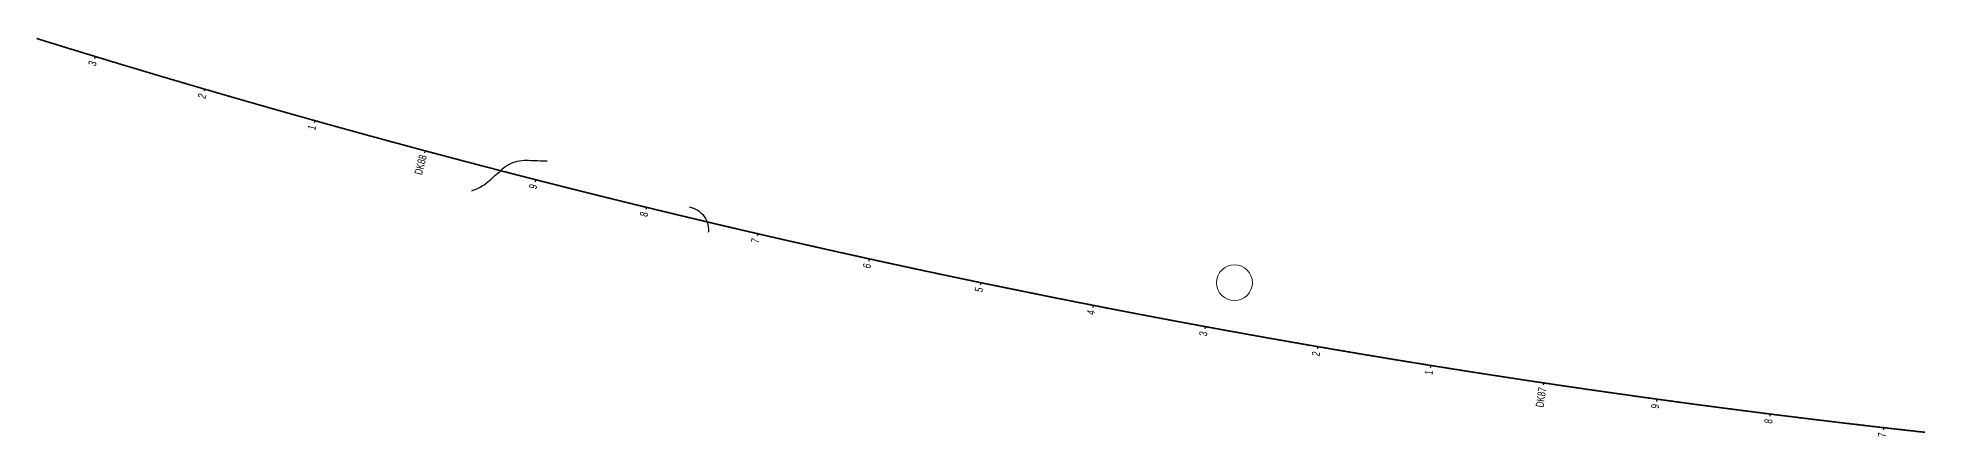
# Model space of a CAD drawing. Header units: millimetres. Extents: x 497834 to 621495, y 3353175 to 3430424.
# Drawn here: x 592280 to 593929, y 3392601 to 3392950 of the extents above; entities that cross this region are included whole.
import ezdxf

# ---------------------------------------------------------------- set-up
doc = ezdxf.new("R2010")
doc.units = ezdxf.units.MM
for name, color, linetype in [('DK改路中线', 7, 'Continuous'), ('dl2', 7, 'Continuous'), ('房屋圆', 7, 'Continuous'), ('沪乍杭打线-0.0-200.8段-施工系转设计系成果-2000坐标系-左线_里程', 7, 'Continuous')]:
    doc.layers.add(name, color=color, linetype=linetype)
doc.styles.add('PM_LC', font='slromans.shx', dxfattribs={"width": 0.75, "bigfont": 'hztxt.shx'})

msp = doc.modelspace()

# ---------------------------------------------------------------- linework, layer by layer
at = {"layer": 'DK改路中线', "color": 3, "linetype": 'Continuous', "ltscale": 2, "flags": 128}
for points in [[(592659.4, 3392815.8), (592661.2, 3392816.5), (592661.5, 3392816.6, 0.088442), (592663.1, 3392817.3), (592664.9, 3392818.2), (592666.7, 3392819.1), (592668.4, 3392820.1), (592670.1, 3392821.1), (592671.7, 3392822.3), (592673.3, 3392823.5), (592674.9, 3392824.7), (592676.3, 3392826), (592676.4, 3392826.1), (592677.9, 3392827.4), (592679.4, 3392828.8), (592680.8, 3392830.1), (592683.8, 3392832.8), (592685.3, 3392834.1), (592685.9, 3392834.7, -0.196047), (592686.8, 3392835.5), (592688.3, 3392836.7), (592690, 3392837.8), (592691.7, 3392838.9), (592693.5, 3392839.8), (592695.3, 3392840.5), (592697.2, 3392841.2), (592699.1, 3392841.7), (592701.1, 3392842.1), (592703.1, 3392842.4), (592705.1, 3392842.5), (592707.1, 3392842.5), (592707.2, 3392842.5), (592709.1, 3392842.5), (592711.1, 3392842.4), (592713.1, 3392842.3), (592715.1, 3392842.3), (592717.1, 3392842.2), (592719.1, 3392842.1), (592721.1, 3392842.1), (592723.1, 3392842), (592725.1, 3392841.9), (592725.2, 3392841.9)], [(592849.6, 3392801.8), (592851.5, 3392801.2), (592852.9, 3392800.7, -0.348026), (592853.4, 3392800.5), (592855.2, 3392799.7), (592857, 3392798.8), (592858.6, 3392797.6), (592860.1, 3392796.3), (592861.5, 3392794.9), (592862.8, 3392793.3), (592863.8, 3392791.6), (592864.7, 3392789.9), (592865.5, 3392788), (592866, 3392786.1), (592866.3, 3392784.1), (592866.5, 3392782.1), (592866.4, 3392780.1), (592866.4, 3392779.8), (592866.3, 3392779.5)]]:
    msp.add_lwpolyline(points, format="xyb", dxfattribs=at)
at = {"layer": 'dl2', "color": 3, "linetype": 'Continuous', "ltscale": 2, "const_width": 1.4, "flags": 128}
msp.add_lwpolyline([(593930.5, 3392604.3), (593929.5, 3392604.4), (593928.5, 3392604.5), (593927.5, 3392604.6), (593926.5, 3392604.7), (593926.2, 3392604.7), (593925.5, 3392604.8), (593924.5, 3392604.9), (593923.5, 3392605), (593922.5, 3392605.1), (593921.5, 3392605.3), (593921.3, 3392605.3), (593920.5, 3392605.4), (593919.5, 3392605.5), (593918.5, 3392605.6), (593917.5, 3392605.7), (593916.5, 3392605.8), (593916.3, 3392605.8), (593915.5, 3392605.9), (593914.5, 3392606), (593913.6, 3392606.1), (593912.6, 3392606.3), (593911.6, 3392606.4), (593911.3, 3392606.4), (593910.6, 3392606.5), (593909.6, 3392606.6), (593908.6, 3392606.7), (593907.6, 3392606.8), (593906.6, 3392606.9), (593906.4, 3392607), (593905.6, 3392607), (593904.6, 3392607.1), (593903.6, 3392607.3), (593902.6, 3392607.4), (593901.6, 3392607.5), (593901.4, 3392607.5), (593900.6, 3392607.6), (593899.6, 3392607.7), (593898.7, 3392607.8), (593897.7, 3392607.9), (593896.7, 3392608.1), (593896.4, 3392608.1), (593895.7, 3392608.2), (593894.7, 3392608.3), (593893.7, 3392608.4), (593892.7, 3392608.5), (593891.7, 3392608.6), (593891.5, 3392608.6), (593890.7, 3392608.7), (593889.7, 3392608.8), (593888.7, 3392609), (593887.7, 3392609.1), (593886.7, 3392609.2), (593886.5, 3392609.2), (593885.7, 3392609.3), (593884.7, 3392609.4), (593883.7, 3392609.5), (593882.8, 3392609.7), (593881.8, 3392609.8), (593881.5, 3392609.8), (593880.8, 3392609.9), (593879.8, 3392610), (593878.8, 3392610.1), (593877.8, 3392610.2), (593876.8, 3392610.3), (593876.6, 3392610.4), (593875.8, 3392610.5), (593874.8, 3392610.6), (593873.8, 3392610.7), (593872.8, 3392610.8), (593871.8, 3392610.9), (593871.6, 3392611), (593870.8, 3392611), (593869.8, 3392611.2), (593868.8, 3392611.3), (593867.9, 3392611.4), (593866.9, 3392611.5), (593866.6, 3392611.5), (593865.9, 3392611.6), (593864.9, 3392611.7), (593863.9, 3392611.9), (593862.9, 3392612), (593861.9, 3392612.1), (593861.7, 3392612.1), (593860.9, 3392612.2), (593859.9, 3392612.3), (593858.9, 3392612.4), (593857.9, 3392612.6), (593856.9, 3392612.7), (593856.7, 3392612.7), (593855.9, 3392612.8), (593854.9, 3392612.9), (593854, 3392613), (593853, 3392613.2), (593852, 3392613.3), (593851.7, 3392613.3), (593851, 3392613.4), (593850, 3392613.5), (593849, 3392613.6), (593848, 3392613.7), (593847, 3392613.9), (593846.8, 3392613.9), (593846, 3392614), (593845, 3392614.1), (593844, 3392614.2), (593843, 3392614.3), (593842, 3392614.5), (593841.8, 3392614.5), (593841, 3392614.6), (593840.1, 3392614.7), (593839.1, 3392614.8), (593838.1, 3392614.9), (593837.1, 3392615.1), (593836.8, 3392615.1), (593836.1, 3392615.2), (593835.1, 3392615.3), (593834.1, 3392615.4), (593833.1, 3392615.5), (593832.1, 3392615.7), (593831.9, 3392615.7), (593831.1, 3392615.8), (593830.1, 3392615.9), (593829.1, 3392616), (593828.1, 3392616.2), (593827.1, 3392616.3), (593826.9, 3392616.3), (593826.2, 3392616.4), (593825.2, 3392616.5), (593824.2, 3392616.6), (593823.2, 3392616.8), (593822.2, 3392616.9), (593821.9, 3392616.9), (593821.2, 3392617), (593820.2, 3392617.1), (593819.2, 3392617.2), (593818.2, 3392617.4), (593817.2, 3392617.5), (593817, 3392617.5), (593816.2, 3392617.6), (593815.2, 3392617.7), (593814.2, 3392617.9), (593813.3, 3392618), (593812.3, 3392618.1), (593812, 3392618.1), (593811.3, 3392618.2), (593810.3, 3392618.4), (593809.3, 3392618.5), (593808.3, 3392618.6), (593807.3, 3392618.7), (593807.1, 3392618.8), (593806.3, 3392618.8), (593805.3, 3392619), (593804.3, 3392619.1), (593803.3, 3392619.2), (593802.3, 3392619.3), (593802.1, 3392619.4), (593801.3, 3392619.5), (593800.4, 3392619.6), (593799.4, 3392619.7), (593798.4, 3392619.8), (593797.4, 3392620), (593797.1, 3392620), (593796.4, 3392620.1), (593795.4, 3392620.2), (593794.4, 3392620.3), (593793.4, 3392620.5), (593792.4, 3392620.6), (593792.2, 3392620.6), (593791.4, 3392620.7), (593790.4, 3392620.8), (593789.4, 3392621), (593788.4, 3392621.1), (593787.5, 3392621.2), (593787.2, 3392621.2), (593786.5, 3392621.3), (593785.5, 3392621.5), (593784.5, 3392621.6), (593783.5, 3392621.7), (593782.5, 3392621.8), (593782.3, 3392621.9), (593781.5, 3392622), (593780.5, 3392622.1), (593779.5, 3392622.2), (593778.5, 3392622.4), (593777.5, 3392622.5), (593777.3, 3392622.5), (593776.5, 3392622.6), (593775.6, 3392622.7), (593774.6, 3392622.9), (593773.6, 3392623), (593772.6, 3392623.1), (593772.3, 3392623.1), (593771.6, 3392623.2), (593770.6, 3392623.4), (593769.6, 3392623.5), (593768.6, 3392623.6), (593767.6, 3392623.8), (593767.4, 3392623.8), (593766.6, 3392623.9), (593765.6, 3392624), (593764.6, 3392624.1), (593763.6, 3392624.3), (593762.7, 3392624.4), (593762.4, 3392624.4), (593761.7, 3392624.5), (593760.7, 3392624.7), (593759.7, 3392624.8), (593758.7, 3392624.9), (593757.7, 3392625), (593757.5, 3392625.1), (593756.7, 3392625.2), (593755.7, 3392625.3), (593754.7, 3392625.4), (593753.7, 3392625.6), (593752.7, 3392625.7), (593752.5, 3392625.7), (593751.8, 3392625.8), (593750.8, 3392626), (593749.8, 3392626.1), (593748.8, 3392626.2), (593747.8, 3392626.3), (593747.5, 3392626.4), (593746.8, 3392626.5), (593745.8, 3392626.6), (593744.8, 3392626.7), (593743.8, 3392626.9), (593742.8, 3392627), (593742.6, 3392627), (593741.8, 3392627.1), (593740.8, 3392627.3), (593739.9, 3392627.4), (593738.9, 3392627.5), (593737.9, 3392627.7), (593737.6, 3392627.7), (593736.9, 3392627.8), (593735.9, 3392627.9), (593734.9, 3392628), (593733.9, 3392628.2), (593732.9, 3392628.3), (593732.7, 3392628.3), (593731.9, 3392628.4), (593730.9, 3392628.6), (593729.9, 3392628.7), (593728.9, 3392628.8), (593728, 3392629), (593727.7, 3392629), (593727, 3392629.1), (593726, 3392629.2), (593725, 3392629.4), (593724, 3392629.5), (593723, 3392629.6), (593722.8, 3392629.7), (593722, 3392629.8), (593721, 3392629.9), (593720, 3392630), (593719, 3392630.2), (593718, 3392630.3), (593717.8, 3392630.3), (593717.1, 3392630.4), (593716.1, 3392630.6), (593715.1, 3392630.7), (593714.1, 3392630.8), (593713.1, 3392631), (593712.9, 3392631), (593712.1, 3392631.1), (593711.1, 3392631.2), (593710.1, 3392631.4), (593709.1, 3392631.5), (593708.1, 3392631.6), (593707.9, 3392631.7), (593707.1, 3392631.8), (593706.2, 3392631.9), (593705.2, 3392632.1), (593704.2, 3392632.2), (593703.2, 3392632.3), (593702.9, 3392632.4), (593702.2, 3392632.5), (593701.2, 3392632.6), (593700.2, 3392632.7), (593699.2, 3392632.9), (593698.2, 3392633), (593698, 3392633), (593697.2, 3392633.1), (593696.2, 3392633.3), (593695.3, 3392633.4), (593694.3, 3392633.5), (593693.3, 3392633.7), (593693, 3392633.7), (593692.3, 3392633.8), (593691.3, 3392634), (593690.3, 3392634.1), (593689.3, 3392634.2), (593688.3, 3392634.4), (593688.1, 3392634.4), (593687.3, 3392634.5), (593686.3, 3392634.6), (593685.4, 3392634.8), (593684.4, 3392634.9), (593683.4, 3392635.1), (593683.1, 3392635.1), (593682.4, 3392635.2), (593681.4, 3392635.3), (593680.4, 3392635.5), (593679.4, 3392635.6), (593678.4, 3392635.7), (593678.2, 3392635.8), (593677.4, 3392635.9), (593676.4, 3392636), (593675.4, 3392636.2), (593674.5, 3392636.3), (593673.5, 3392636.4), (593673.2, 3392636.5), (593672.5, 3392636.6), (593671.5, 3392636.7), (593670.5, 3392636.9), (593669.5, 3392637), (593668.5, 3392637.1), (593668.3, 3392637.2), (593667.5, 3392637.3), (593666.5, 3392637.4), (593665.5, 3392637.6), (593664.6, 3392637.7), (593663.6, 3392637.8), (593663.3, 3392637.9), (593662.6, 3392638), (593661.6, 3392638.1), (593660.6, 3392638.3), (593659.6, 3392638.4), (593658.6, 3392638.5), (593658.4, 3392638.6), (593657.6, 3392638.7), (593656.6, 3392638.8), (593655.6, 3392639), (593654.7, 3392639.1), (593653.7, 3392639.2), (593653.4, 3392639.3), (593652.7, 3392639.4), (593651.7, 3392639.5), (593650.7, 3392639.7), (593649.7, 3392639.8), (593648.7, 3392639.9), (593648.5, 3392640), (593647.7, 3392640.1), (593646.7, 3392640.2), (593645.7, 3392640.4), (593644.8, 3392640.5), (593643.8, 3392640.7), (593643.5, 3392640.7), (593642.8, 3392640.8), (593641.8, 3392640.9), (593640.8, 3392641.1), (593639.8, 3392641.2), (593638.8, 3392641.4), (593638.6, 3392641.4), (593637.8, 3392641.5), (593636.8, 3392641.7), (593635.8, 3392641.8), (593634.9, 3392641.9), (593633.9, 3392642.1), (593633.6, 3392642.1), (593632.9, 3392642.2), (593631.9, 3392642.4), (593630.9, 3392642.5), (593629.9, 3392642.7), (593628.9, 3392642.8), (593628.7, 3392642.8), (593627.9, 3392642.9), (593626.9, 3392643.1), (593626, 3392643.2), (593625, 3392643.4), (593624, 3392643.5), (593623.7, 3392643.6), (593623, 3392643.7), (593622, 3392643.8), (593621, 3392644), (593620, 3392644.1), (593619, 3392644.2), (593618.8, 3392644.3), (593618, 3392644.4), (593617, 3392644.5), (593616.1, 3392644.7), (593615.1, 3392644.8), (593614.1, 3392645), (593613.8, 3392645), (593613.1, 3392645.1), (593612.1, 3392645.3), (593611.1, 3392645.4), (593610.1, 3392645.6), (593609.1, 3392645.7), (593608.9, 3392645.7), (593608.1, 3392645.8), (593607.2, 3392646), (593606.2, 3392646.1), (593605.2, 3392646.3), (593604.2, 3392646.4), (593603.9, 3392646.5), (593603.2, 3392646.6), (593602.2, 3392646.7), (593601.2, 3392646.9), (593600.2, 3392647), (593599.2, 3392647.2), (593599, 3392647.2), (593598.3, 3392647.3), (593597.3, 3392647.5), (593596.3, 3392647.6), (593595.3, 3392647.8), (593594.3, 3392647.9), (593594.1, 3392647.9), (593593.3, 3392648.1), (593592.3, 3392648.2), (593591.3, 3392648.3), (593590.3, 3392648.5), (593589.3, 3392648.6), (593589.1, 3392648.7), (593588.4, 3392648.8), (593587.4, 3392648.9), (593586.4, 3392649.1), (593585.4, 3392649.2), (593584.4, 3392649.4), (593584.2, 3392649.4), (593583.4, 3392649.5), (593582.4, 3392649.7), (593581.4, 3392649.8), (593580.4, 3392650), (593579.5, 3392650.1), (593579.2, 3392650.2), (593578.5, 3392650.3), (593577.5, 3392650.4), (593576.5, 3392650.6), (593575.5, 3392650.7), (593574.5, 3392650.9), (593574.3, 3392650.9), (593573.5, 3392651), (593572.5, 3392651.2), (593571.6, 3392651.3), (593570.6, 3392651.5), (593569.6, 3392651.6), (593569.3, 3392651.7), (593568.6, 3392651.8), (593567.6, 3392651.9), (593566.6, 3392652.1), (593565.6, 3392652.2), (593564.6, 3392652.4), (593564.4, 3392652.4), (593563.6, 3392652.5), (593562.7, 3392652.7), (593561.7, 3392652.8), (593560.7, 3392653), (593559.7, 3392653.1), (593559.4, 3392653.2), (593558.7, 3392653.3), (593557.7, 3392653.5), (593556.7, 3392653.6), (593555.7, 3392653.8), (593554.7, 3392653.9), (593554.5, 3392653.9), (593553.8, 3392654.1), (593552.8, 3392654.2), (593551.8, 3392654.4), (593550.8, 3392654.5), (593549.8, 3392654.7), (593549.6, 3392654.7), (593548.8, 3392654.8), (593547.8, 3392655), (593546.8, 3392655.1), (593545.9, 3392655.3), (593544.9, 3392655.4), (593544.6, 3392655.5), (593543.9, 3392655.6), (593542.9, 3392655.7), (593541.9, 3392655.9), (593540.9, 3392656.1), (593539.9, 3392656.2), (593539.7, 3392656.2), (593538.9, 3392656.4), (593537.9, 3392656.5), (593537, 3392656.7), (593536, 3392656.8), (593535, 3392657), (593534.7, 3392657), (593534, 3392657.1), (593533, 3392657.3), (593532, 3392657.4), (593531, 3392657.6), (593530, 3392657.8), (593529.8, 3392657.8), (593529.1, 3392657.9), (593528.1, 3392658.1), (593527.1, 3392658.2), (593526.1, 3392658.4), (593525.1, 3392658.5), (593524.9, 3392658.6), (593524.1, 3392658.7), (593523.1, 3392658.8), (593522.1, 3392659), (593521.2, 3392659.2), (593520.2, 3392659.3), (593519.9, 3392659.3), (593519.2, 3392659.5), (593518.2, 3392659.6), (593517.2, 3392659.8), (593516.2, 3392659.9), (593515.2, 3392660.1), (593515, 3392660.1), (593514.2, 3392660.2), (593513.3, 3392660.4), (593512.3, 3392660.6), (593511.3, 3392660.7), (593510.3, 3392660.9), (593510, 3392660.9), (593509.3, 3392661), (593508.3, 3392661.2), (593507.3, 3392661.4), (593506.3, 3392661.5), (593505.4, 3392661.7), (593505.1, 3392661.7), (593504.4, 3392661.8), (593503.4, 3392662), (593502.4, 3392662.1), (593501.4, 3392662.3), (593500.4, 3392662.5), (593500.2, 3392662.5), (593499.4, 3392662.6), (593498.4, 3392662.8), (593497.5, 3392662.9), (593496.5, 3392663.1), (593495.5, 3392663.3), (593495.2, 3392663.3), (593494.5, 3392663.4), (593493.5, 3392663.6), (593492.5, 3392663.7), (593491.5, 3392663.9), (593490.5, 3392664), (593490.3, 3392664.1), (593489.6, 3392664.2), (593488.6, 3392664.4), (593487.6, 3392664.5), (593486.6, 3392664.7), (593485.6, 3392664.8), (593485.4, 3392664.9), (593484.6, 3392665), (593483.6, 3392665.2), (593482.6, 3392665.3), (593481.7, 3392665.5), (593480.7, 3392665.6), (593480.4, 3392665.7), (593479.7, 3392665.8), (593478.7, 3392666), (593477.7, 3392666.1), (593476.7, 3392666.3), (593475.7, 3392666.5), (593475.5, 3392666.5), (593474.8, 3392666.6), (593473.8, 3392666.8), (593472.8, 3392666.9), (593471.8, 3392667.1), (593470.8, 3392667.3), (593470.6, 3392667.3), (593469.8, 3392667.4), (593468.8, 3392667.6), (593467.8, 3392667.7), (593466.9, 3392667.9), (593465.9, 3392668.1), (593465.6, 3392668.1), (593464.9, 3392668.2), (593463.9, 3392668.4), (593462.9, 3392668.6), (593461.9, 3392668.7), (593460.9, 3392668.9), (593460.7, 3392668.9), (593459.9, 3392669), (593459, 3392669.2), (593458, 3392669.4), (593457, 3392669.5), (593456, 3392669.7), (593455.8, 3392669.7), (593455, 3392669.9), (593454, 3392670), (593453, 3392670.2), (593452.1, 3392670.4), (593451.1, 3392670.5), (593450.8, 3392670.6), (593450.1, 3392670.7), (593449.1, 3392670.9), (593448.1, 3392671), (593447.1, 3392671.2), (593446.1, 3392671.3), (593445.9, 3392671.4), (593445.2, 3392671.5), (593444.2, 3392671.7), (593443.2, 3392671.8), (593442.2, 3392672), (593441.2, 3392672.2), (593441, 3392672.2), (593440.2, 3392672.3), (593439.2, 3392672.5), (593438.2, 3392672.7), (593437.3, 3392672.8), (593436.3, 3392673), (593436, 3392673), (593435.3, 3392673.2), (593434.3, 3392673.3), (593433.3, 3392673.5), (593432.3, 3392673.7), (593431.3, 3392673.8), (593431.1, 3392673.9), (593430.4, 3392674), (593429.4, 3392674.2), (593428.4, 3392674.3), (593427.4, 3392674.5), (593426.4, 3392674.7), (593426.2, 3392674.7), (593425.4, 3392674.8), (593424.4, 3392675), (593423.5, 3392675.2), (593422.5, 3392675.3), (593421.5, 3392675.5), (593421.2, 3392675.5), (593420.5, 3392675.7), (593419.5, 3392675.8), (593418.5, 3392676), (593417.5, 3392676.2), (593416.6, 3392676.3), (593416.3, 3392676.4), (593415.6, 3392676.5), (593414.6, 3392676.7), (593413.6, 3392676.8), (593412.6, 3392677), (593411.6, 3392677.2), (593411.4, 3392677.2), (593410.6, 3392677.3), (593409.7, 3392677.5), (593408.7, 3392677.7), (593407.7, 3392677.9), (593406.7, 3392678), (593406.5, 3392678.1), (593405.7, 3392678.2), (593404.7, 3392678.4), (593403.7, 3392678.5), (593402.8, 3392678.7), (593401.8, 3392678.9), (593401.5, 3392678.9), (593400.8, 3392679), (593399.8, 3392679.2), (593398.8, 3392679.4), (593397.8, 3392679.5), (593396.8, 3392679.7), (593396.6, 3392679.8), (593395.9, 3392679.9), (593394.9, 3392680.1), (593393.9, 3392680.2), (593392.9, 3392680.4), (593391.9, 3392680.6), (593391.7, 3392680.6), (593390.9, 3392680.7), (593389.9, 3392680.9), (593389, 3392681.1), (593388, 3392681.3), (593387, 3392681.4), (593386.8, 3392681.5), (593386, 3392681.6), (593385, 3392681.8), (593384, 3392681.9), (593383.1, 3392682.1), (593382.1, 3392682.3), (593381.8, 3392682.3), (593381.1, 3392682.5), (593380.1, 3392682.6), (593379.1, 3392682.8), (593378.1, 3392683), (593377.1, 3392683.1), (593376.9, 3392683.2), (593376.2, 3392683.3), (593375.2, 3392683.5), (593374.2, 3392683.7), (593373.2, 3392683.8), (593372.2, 3392684), (593372, 3392684.1), (593371.2, 3392684.2), (593370.2, 3392684.4), (593369.3, 3392684.5), (593368.3, 3392684.7), (593367.3, 3392684.9), (593367.1, 3392684.9), (593366.3, 3392685), (593365.3, 3392685.2), (593364.3, 3392685.4), (593363.4, 3392685.6), (593362.4, 3392685.7), (593362.1, 3392685.8), (593361.4, 3392685.9), (593360.4, 3392686.1), (593359.4, 3392686.3), (593358.4, 3392686.4), (593357.4, 3392686.6), (593357.2, 3392686.7), (593356.5, 3392686.8), (593355.5, 3392687), (593354.5, 3392687.1), (593353.5, 3392687.3), (593352.5, 3392687.5), (593352.3, 3392687.5), (593351.5, 3392687.7), (593350.6, 3392687.8), (593349.6, 3392688), (593348.6, 3392688.2), (593347.6, 3392688.4), (593347.4, 3392688.4), (593346.6, 3392688.5), (593345.6, 3392688.7), (593344.6, 3392688.9), (593343.7, 3392689.1), (593342.7, 3392689.3), (593342.4, 3392689.3), (593341.7, 3392689.4), (593340.7, 3392689.6), (593339.7, 3392689.8), (593338.7, 3392690), (593337.8, 3392690.1), (593337.5, 3392690.2), (593336.8, 3392690.3), (593335.8, 3392690.5), (593334.8, 3392690.7), (593333.8, 3392690.8), (593332.8, 3392691), (593332.6, 3392691.1), (593331.9, 3392691.2), (593330.9, 3392691.4), (593329.9, 3392691.6), (593328.9, 3392691.7), (593327.9, 3392691.9), (593327.7, 3392692), (593326.9, 3392692.1), (593325.9, 3392692.3), (593325, 3392692.4), (593324, 3392692.6), (593323, 3392692.8), (593322.8, 3392692.8), (593322, 3392693), (593321, 3392693.2), (593320, 3392693.3), (593319.1, 3392693.5), (593318.1, 3392693.7), (593317.8, 3392693.7), (593317.1, 3392693.9), (593316.1, 3392694.1), (593315.1, 3392694.2), (593314.1, 3392694.4), (593313.2, 3392694.6), (593312.9, 3392694.6), (593312.2, 3392694.8), (593311.2, 3392695), (593310.2, 3392695.1), (593309.2, 3392695.3), (593308.2, 3392695.5), (593308, 3392695.5), (593307.3, 3392695.7), (593306.3, 3392695.9), (593305.3, 3392696), (593304.3, 3392696.2), (593303.3, 3392696.4), (593303.1, 3392696.4), (593302.3, 3392696.6), (593301.4, 3392696.8), (593300.4, 3392696.9), (593299.4, 3392697.1), (593298.4, 3392697.3), (593298.2, 3392697.3), (593297.4, 3392697.5), (593296.4, 3392697.7), (593295.5, 3392697.8), (593294.5, 3392698), (593293.5, 3392698.2), (593293.2, 3392698.3), (593292.5, 3392698.4), (593291.5, 3392698.6), (593290.5, 3392698.8), (593289.6, 3392698.9), (593288.6, 3392699.1), (593288.3, 3392699.2), (593287.6, 3392699.3), (593286.6, 3392699.5), (593285.6, 3392699.7), (593284.6, 3392699.9), (593283.7, 3392700), (593283.4, 3392700.1), (593282.7, 3392700.2), (593281.7, 3392700.4), (593280.7, 3392700.6), (593279.7, 3392700.8), (593278.7, 3392701), (593278.5, 3392701), (593277.8, 3392701.1), (593276.8, 3392701.3), (593275.8, 3392701.5), (593274.8, 3392701.7), (593273.8, 3392701.9), (593273.6, 3392701.9), (593272.8, 3392702.1), (593271.9, 3392702.2), (593270.9, 3392702.4), (593269.9, 3392702.6), (593268.9, 3392702.8), (593268.7, 3392702.8), (593267.9, 3392703), (593266.9, 3392703.2), (593266, 3392703.4), (593265, 3392703.5), (593264, 3392703.7), (593263.8, 3392703.8), (593263, 3392703.9), (593262, 3392704.1), (593261, 3392704.3), (593260.1, 3392704.5), (593259.1, 3392704.7), (593258.8, 3392704.7), (593258.1, 3392704.8), (593257.1, 3392705), (593256.1, 3392705.2), (593255.2, 3392705.4), (593254.2, 3392705.6), (593253.9, 3392705.6), (593253.2, 3392705.8), (593252.2, 3392706), (593251.2, 3392706.1), (593250.2, 3392706.3), (593249.3, 3392706.5), (593249, 3392706.6), (593248.3, 3392706.7), (593247.3, 3392706.9), (593246.3, 3392707.1), (593245.3, 3392707.3), (593244.3, 3392707.5), (593244.1, 3392707.5), (593243.4, 3392707.6), (593242.4, 3392707.8), (593241.4, 3392708), (593240.4, 3392708.2), (593239.4, 3392708.4), (593239.2, 3392708.4), (593238.5, 3392708.6), (593237.5, 3392708.8), (593236.5, 3392709), (593235.5, 3392709.1), (593234.5, 3392709.3), (593234.3, 3392709.4), (593233.5, 3392709.5), (593232.6, 3392709.7), (593231.6, 3392709.9), (593230.6, 3392710.1), (593229.6, 3392710.3), (593229.4, 3392710.3), (593228.6, 3392710.5), (593227.7, 3392710.7), (593226.7, 3392710.8), (593225.7, 3392711), (593224.7, 3392711.2), (593224.5, 3392711.3), (593223.7, 3392711.4), (593222.7, 3392711.6), (593221.8, 3392711.8), (593220.8, 3392712), (593219.8, 3392712.2), (593219.6, 3392712.2), (593218.8, 3392712.4), (593217.8, 3392712.6), (593216.9, 3392712.7), (593215.9, 3392712.9), (593214.9, 3392713.1), (593214.7, 3392713.2), (593213.9, 3392713.3), (593212.9, 3392713.5), (593211.9, 3392713.7), (593211, 3392713.9), (593210, 3392714.1), (593209.7, 3392714.1), (593209, 3392714.3), (593208, 3392714.5), (593207, 3392714.7), (593206.1, 3392714.9), (593205.1, 3392715), (593204.8, 3392715.1), (593204.1, 3392715.2), (593203.1, 3392715.4), (593202.1, 3392715.6), (593201.2, 3392715.8), (593200.2, 3392716), (593199.9, 3392716.1), (593199.2, 3392716.2), (593198.2, 3392716.4), (593197.2, 3392716.6), (593196.2, 3392716.8), (593195.3, 3392717), (593195, 3392717), (593194.3, 3392717.2), (593193.3, 3392717.4), (593192.3, 3392717.6), (593191.3, 3392717.7), (593190.4, 3392717.9), (593190.1, 3392718), (593189.4, 3392718.1), (593188.4, 3392718.3), (593187.4, 3392718.5), (593186.4, 3392718.7), (593185.5, 3392718.9), (593185.2, 3392719), (593184.5, 3392719.1), (593183.5, 3392719.3), (593182.5, 3392719.5), (593181.5, 3392719.7), (593180.5, 3392719.9), (593180.3, 3392719.9), (593179.6, 3392720.1), (593178.6, 3392720.3), (593177.6, 3392720.5), (593176.6, 3392720.7), (593175.6, 3392720.9), (593175.4, 3392720.9), (593174.7, 3392721.1), (593173.7, 3392721.2), (593172.7, 3392721.4), (593171.7, 3392721.6), (593170.7, 3392721.8), (593170.5, 3392721.9), (593169.8, 3392722), (593168.8, 3392722.2), (593167.8, 3392722.4), (593166.8, 3392722.6), (593165.8, 3392722.8), (593165.6, 3392722.9), (593164.9, 3392723), (593163.9, 3392723.2), (593162.9, 3392723.4), (593161.9, 3392723.6), (593160.9, 3392723.8), (593160.7, 3392723.8), (593160, 3392724), (593159, 3392724.2), (593158, 3392724.4), (593157, 3392724.6), (593156, 3392724.8), (593155.8, 3392724.8), (593155.1, 3392725), (593154.1, 3392725.2), (593153.1, 3392725.4), (593152.1, 3392725.6), (593151.1, 3392725.8), (593150.9, 3392725.8), (593150.2, 3392726), (593149.2, 3392726.2), (593148.2, 3392726.4), (593147.2, 3392726.6), (593146.2, 3392726.8), (593146, 3392726.8), (593145.3, 3392727), (593144.3, 3392727.2), (593143.3, 3392727.4), (593142.3, 3392727.6), (593141.3, 3392727.8), (593141.1, 3392727.8), (593140.4, 3392728), (593139.4, 3392728.2), (593138.4, 3392728.4), (593137.4, 3392728.6), (593136.4, 3392728.8), (593136.2, 3392728.8), (593135.5, 3392729), (593134.5, 3392729.2), (593133.5, 3392729.4), (593132.5, 3392729.6), (593131.5, 3392729.8), (593131.3, 3392729.8), (593130.6, 3392730), (593129.6, 3392730.2), (593128.6, 3392730.4), (593127.6, 3392730.6), (593126.6, 3392730.8), (593126.4, 3392730.8), (593125.7, 3392731), (593124.7, 3392731.2), (593123.7, 3392731.4), (593122.7, 3392731.6), (593121.7, 3392731.8), (593121.5, 3392731.8), (593120.8, 3392732), (593119.8, 3392732.2), (593118.8, 3392732.4), (593117.8, 3392732.6), (593116.8, 3392732.8), (593116.6, 3392732.8), (593115.9, 3392733), (593114.9, 3392733.2), (593113.9, 3392733.4), (593112.9, 3392733.6), (593111.9, 3392733.8), (593111.7, 3392733.8), (593111, 3392734), (593110, 3392734.2), (593109, 3392734.4), (593108, 3392734.6), (593107, 3392734.8), (593106.8, 3392734.9), (593106.1, 3392735), (593105.1, 3392735.2), (593104.1, 3392735.4), (593103.1, 3392735.6), (593102.2, 3392735.8), (593101.9, 3392735.9), (593101.2, 3392736), (593100.2, 3392736.2), (593099.2, 3392736.4), (593098.2, 3392736.6), (593097.3, 3392736.8), (593097, 3392736.9), (593096.3, 3392737.1), (593095.3, 3392737.3), (593094.3, 3392737.5), (593093.3, 3392737.7), (593092.4, 3392737.9), (593092.1, 3392737.9), (593091.4, 3392738.1), (593090.4, 3392738.3), (593089.4, 3392738.5), (593088.4, 3392738.7), (593087.5, 3392738.9), (593087.2, 3392738.9), (593086.5, 3392739.1), (593085.5, 3392739.3), (593084.5, 3392739.5), (593083.6, 3392739.7), (593082.6, 3392739.9), (593082.3, 3392740), (593081.6, 3392740.1), (593080.6, 3392740.3), (593079.6, 3392740.5), (593078.7, 3392740.7), (593077.7, 3392741), (593077.4, 3392741), (593076.7, 3392741.2), (593075.7, 3392741.4), (593074.7, 3392741.6), (593073.8, 3392741.8), (593072.8, 3392742), (593072.6, 3392742), (593071.8, 3392742.2), (593070.8, 3392742.4), (593069.9, 3392742.6), (593068.9, 3392742.8), (593067.9, 3392743), (593067.7, 3392743.1), (593066.9, 3392743.2), (593065.9, 3392743.4), (593065, 3392743.7), (593064, 3392743.9), (593063, 3392744.1), (593062.8, 3392744.1), (593062, 3392744.3), (593061.1, 3392744.5), (593060.1, 3392744.7), (593059.1, 3392744.9), (593058.1, 3392745.1), (593057.9, 3392745.2), (593057.1, 3392745.3), (593056.2, 3392745.5), (593055.2, 3392745.7), (593054.2, 3392745.9), (593053.2, 3392746.2), (593053, 3392746.2), (593052.3, 3392746.4), (593051.3, 3392746.6), (593050.3, 3392746.8), (593049.3, 3392747), (593048.3, 3392747.2), (593048.1, 3392747.3), (593047.4, 3392747.4), (593046.4, 3392747.6), (593045.4, 3392747.8), (593044.4, 3392748), (593043.5, 3392748.3), (593043.2, 3392748.3), (593042.5, 3392748.5), (593041.5, 3392748.7), (593040.5, 3392748.9), (593039.5, 3392749.1), (593038.6, 3392749.3), (593038.3, 3392749.4), (593037.6, 3392749.5), (593036.6, 3392749.7), (593035.6, 3392749.9), (593034.7, 3392750.2), (593033.7, 3392750.4), (593033.4, 3392750.4), (593032.7, 3392750.6), (593031.7, 3392750.8), (593030.7, 3392751), (593029.8, 3392751.2), (593028.8, 3392751.4), (593028.6, 3392751.5), (593027.8, 3392751.6), (593026.8, 3392751.8), (593025.9, 3392752.1), (593024.9, 3392752.3), (593023.9, 3392752.5), (593023.7, 3392752.5), (593022.9, 3392752.7), (593022, 3392752.9), (593021, 3392753.1), (593020, 3392753.3), (593019, 3392753.5), (593018.8, 3392753.6), (593018, 3392753.8), (593017.1, 3392754), (593016.1, 3392754.2), (593015.1, 3392754.4), (593014.1, 3392754.6), (593013.9, 3392754.7), (593013.2, 3392754.8), (593012.2, 3392755), (593011.2, 3392755.3), (593010.2, 3392755.5), (593009.3, 3392755.7), (593009, 3392755.7), (593008.3, 3392755.9), (593007.3, 3392756.1), (593006.3, 3392756.3), (593005.3, 3392756.5), (593004.4, 3392756.8), (593004.1, 3392756.8), (593003.4, 3392757), (593002.4, 3392757.2), (593001.4, 3392757.4), (593000.5, 3392757.6), (592999.5, 3392757.8), (592999.2, 3392757.9), (592998.5, 3392758), (592997.5, 3392758.3), (592996.6, 3392758.5), (592995.6, 3392758.7), (592994.6, 3392758.9), (592994.4, 3392759), (592993.6, 3392759.1), (592992.7, 3392759.3), (592991.7, 3392759.6), (592990.7, 3392759.8), (592989.7, 3392760), (592989.5, 3392760), (592988.7, 3392760.2), (592987.8, 3392760.4), (592986.8, 3392760.6), (592985.8, 3392760.9), (592984.8, 3392761.1), (592984.6, 3392761.1), (592983.9, 3392761.3), (592982.9, 3392761.5), (592981.9, 3392761.7), (592980.9, 3392761.9), (592980, 3392762.2), (592979.7, 3392762.2), (592979, 3392762.4), (592978, 3392762.6), (592977, 3392762.8), (592976.1, 3392763), (592975.1, 3392763.3), (592974.8, 3392763.3), (592974.1, 3392763.5), (592973.1, 3392763.7), (592972.2, 3392763.9), (592971.2, 3392764.1), (592970.2, 3392764.3), (592970, 3392764.4), (592969.2, 3392764.6), (592968.2, 3392764.8), (592967.3, 3392765), (592966.3, 3392765.2), (592965.3, 3392765.4), (592965.1, 3392765.5), (592964.3, 3392765.7), (592963.4, 3392765.9), (592962.4, 3392766.1), (592961.4, 3392766.3), (592960.4, 3392766.5), (592960.2, 3392766.6), (592959.5, 3392766.8), (592958.5, 3392767), (592957.5, 3392767.2), (592956.5, 3392767.4), (592955.6, 3392767.6), (592955.3, 3392767.7), (592954.6, 3392767.9), (592953.6, 3392768.1), (592952.6, 3392768.3), (592951.7, 3392768.5), (592950.7, 3392768.7), (592950.5, 3392768.8), (592949.7, 3392769), (592948.7, 3392769.2), (592947.8, 3392769.4), (592946.8, 3392769.6), (592945.8, 3392769.9), (592945.6, 3392769.9), (592944.8, 3392770.1), (592943.9, 3392770.3), (592942.9, 3392770.5), (592941.9, 3392770.7), (592940.9, 3392771), (592940.7, 3392771), (592940, 3392771.2), (592939, 3392771.4), (592938, 3392771.6), (592937, 3392771.8), (592936.1, 3392772.1), (592935.8, 3392772.1), (592935.1, 3392772.3), (592934.1, 3392772.5), (592933.1, 3392772.7), (592932.2, 3392773), (592931.2, 3392773.2), (592931, 3392773.2), (592930.2, 3392773.4), (592929.2, 3392773.6), (592928.3, 3392773.9), (592927.3, 3392774.1), (592926.3, 3392774.3), (592926.1, 3392774.4), (592925.3, 3392774.5), (592924.4, 3392774.8), (592923.4, 3392775), (592922.4, 3392775.2), (592921.4, 3392775.4), (592921.2, 3392775.5), (592920.5, 3392775.6), (592919.5, 3392775.9), (592918.5, 3392776.1), (592917.5, 3392776.3), (592916.6, 3392776.5), (592916.3, 3392776.6), (592915.6, 3392776.8), (592914.6, 3392777), (592913.6, 3392777.2), (592912.7, 3392777.4), (592911.7, 3392777.7), (592911.5, 3392777.7), (592910.7, 3392777.9), (592909.8, 3392778.1), (592908.8, 3392778.3), (592907.8, 3392778.6), (592906.8, 3392778.8), (592906.6, 3392778.9), (592905.9, 3392779), (592904.9, 3392779.3), (592903.9, 3392779.5), (592902.9, 3392779.7), (592902, 3392779.9), (592901.7, 3392780), (592901, 3392780.2), (592900, 3392780.4), (592899, 3392780.6), (592898.1, 3392780.8), (592897.1, 3392781.1), (592896.9, 3392781.1), (592896.1, 3392781.3), (592895.1, 3392781.5), (592894.2, 3392781.7), (592893.2, 3392782), (592892.2, 3392782.2), (592892, 3392782.3), (592891.2, 3392782.4), (592890.3, 3392782.7), (592889.3, 3392782.9), (592888.3, 3392783.1), (592887.4, 3392783.3), (592887.1, 3392783.4), (592886.4, 3392783.6), (592885.4, 3392783.8), (592884.4, 3392784), (592883.5, 3392784.3), (592882.5, 3392784.5), (592882.2, 3392784.5), (592881.5, 3392784.7), (592880.5, 3392784.9), (592879.6, 3392785.2), (592878.6, 3392785.4), (592877.6, 3392785.6), (592877.4, 3392785.7), (592876.6, 3392785.9), (592875.7, 3392786.1), (592874.7, 3392786.3), (592873.7, 3392786.5), (592872.7, 3392786.8), (592872.5, 3392786.8), (592871.8, 3392787), (592870.8, 3392787.2), (592869.8, 3392787.5), (592868.9, 3392787.7), (592867.9, 3392787.9), (592867.6, 3392788), (592866.9, 3392788.2), (592865.9, 3392788.4), (592865, 3392788.6), (592864, 3392788.8), (592863, 3392789.1), (592862.8, 3392789.1), (592862, 3392789.3), (592861.1, 3392789.5), (592860.1, 3392789.8), (592859.1, 3392790), (592858.2, 3392790.2), (592857.9, 3392790.3), (592857.2, 3392790.5), (592856.2, 3392790.7), (592855.2, 3392790.9), (592854.3, 3392791.2), (592853.3, 3392791.4), (592853.1, 3392791.5), (592852.3, 3392791.6), (592851.3, 3392791.9), (592850.4, 3392792.1), (592849.4, 3392792.3), (592848.4, 3392792.6), (592848.2, 3392792.6), (592847.5, 3392792.8), (592846.5, 3392793), (592845.5, 3392793.3), (592844.5, 3392793.5), (592843.6, 3392793.7), (592843.3, 3392793.8), (592842.6, 3392794), (592841.6, 3392794.2), (592840.6, 3392794.4), (592839.7, 3392794.7), (592838.7, 3392794.9), (592838.5, 3392794.9), (592837.7, 3392795.1), (592836.8, 3392795.4), (592835.8, 3392795.6), (592834.8, 3392795.8), (592833.8, 3392796.1), (592833.6, 3392796.1), (592832.9, 3392796.3), (592831.9, 3392796.5), (592830.9, 3392796.8), (592830, 3392797), (592829, 3392797.2), (592828.7, 3392797.3), (592828, 3392797.5), (592827, 3392797.7), (592826.1, 3392797.9), (592825.1, 3392798.2), (592824.1, 3392798.4), (592823.9, 3392798.5), (592823.1, 3392798.6), (592822.2, 3392798.9), (592821.2, 3392799.1), (592820.2, 3392799.3), (592819.3, 3392799.6), (592819, 3392799.6), (592818.3, 3392799.8), (592817.3, 3392800.1), (592816.3, 3392800.3), (592815.4, 3392800.5), (592814.4, 3392800.8), (592814.2, 3392800.8), (592813.4, 3392801), (592812.5, 3392801.2), (592811.5, 3392801.5), (592810.5, 3392801.7), (592809.5, 3392801.9), (592809.3, 3392802), (592808.6, 3392802.2), (592807.6, 3392802.4), (592806.6, 3392802.7), (592805.7, 3392802.9), (592804.7, 3392803.1), (592804.5, 3392803.2), (592803.7, 3392803.4), (592802.7, 3392803.6), (592801.8, 3392803.8), (592800.8, 3392804.1), (592799.8, 3392804.3), (592799.6, 3392804.4), (592798.9, 3392804.6), (592797.9, 3392804.8), (592796.9, 3392805), (592795.9, 3392805.3), (592795, 3392805.5), (592794.7, 3392805.6), (592794, 3392805.8), (592793, 3392806), (592792.1, 3392806.2), (592791.1, 3392806.5), (592790.1, 3392806.7), (592789.9, 3392806.8), (592789.1, 3392806.9), (592788.2, 3392807.2), (592787.2, 3392807.4), (592786.2, 3392807.7), (592785.3, 3392807.9), (592785, 3392808), (592784.3, 3392808.1), (592783.3, 3392808.4), (592782.4, 3392808.6), (592781.4, 3392808.9), (592780.4, 3392809.1), (592780.2, 3392809.2), (592779.4, 3392809.3), (592778.5, 3392809.6), (592777.5, 3392809.8), (592776.5, 3392810.1), (592775.6, 3392810.3), (592775.3, 3392810.4), (592774.6, 3392810.6), (592773.6, 3392810.8), (592772.6, 3392811), (592771.7, 3392811.3), (592770.7, 3392811.5), (592770.5, 3392811.6), (592769.7, 3392811.8), (592768.8, 3392812), (592767.8, 3392812.2), (592766.8, 3392812.5), (592765.9, 3392812.7), (592765.6, 3392812.8), (592764.9, 3392813), (592763.9, 3392813.2), (592762.9, 3392813.5), (592762, 3392813.7), (592761, 3392813.9), (592760.8, 3392814), (592760, 3392814.2), (592759.1, 3392814.4), (592758.1, 3392814.7), (592757.1, 3392814.9), (592756.2, 3392815.2), (592755.9, 3392815.2), (592755.2, 3392815.4), (592754.2, 3392815.6), (592753.2, 3392815.9), (592752.3, 3392816.1), (592751.3, 3392816.4), (592751.1, 3392816.4), (592750.3, 3392816.6), (592749.4, 3392816.9), (592748.4, 3392817.1), (592747.4, 3392817.3), (592746.5, 3392817.6), (592746.2, 3392817.6), (592745.5, 3392817.8), (592744.5, 3392818.1), (592743.5, 3392818.3), (592742.6, 3392818.6), (592741.6, 3392818.8), (592741.4, 3392818.9), (592740.6, 3392819.1), (592739.7, 3392819.3), (592738.7, 3392819.5), (592737.7, 3392819.8), (592736.8, 3392820), (592736.5, 3392820.1), (592735.8, 3392820.3), (592734.8, 3392820.5), (592733.9, 3392820.8), (592732.9, 3392821), (592731.9, 3392821.3), (592731.7, 3392821.3), (592730.9, 3392821.5), (592730, 3392821.8), (592729, 3392822), (592728, 3392822.2), (592727.1, 3392822.5), (592726.8, 3392822.6), (592726.1, 3392822.7), (592725.1, 3392823), (592724.2, 3392823.2), (592723.2, 3392823.5), (592722.2, 3392823.7), (592722, 3392823.8), (592721.3, 3392824), (592720.3, 3392824.2), (592719.3, 3392824.5), (592718.3, 3392824.7), (592717.4, 3392825), (592717.1, 3392825), (592716.4, 3392825.2), (592715.4, 3392825.5), (592714.5, 3392825.7), (592713.5, 3392826), (592712.5, 3392826.2), (592712.3, 3392826.3), (592711.6, 3392826.4), (592710.6, 3392826.7), (592709.6, 3392826.9), (592708.7, 3392827.2), (592707.7, 3392827.4), (592707.5, 3392827.5), (592706.7, 3392827.7), (592705.8, 3392827.9), (592704.8, 3392828.2), (592703.8, 3392828.4), (592702.8, 3392828.7), (592702.6, 3392828.7), (592701.9, 3392828.9), (592700.9, 3392829.2), (592699.9, 3392829.4), (592699, 3392829.7), (592698, 3392829.9), (592697.8, 3392830), (592697, 3392830.2), (592696.1, 3392830.4), (592695.1, 3392830.7), (592694.1, 3392830.9), (592693.2, 3392831.2), (592692.9, 3392831.2), (592692.2, 3392831.4), (592691.2, 3392831.7), (592690.3, 3392831.9), (592689.3, 3392832.2), (592688.3, 3392832.4), (592688.1, 3392832.5), (592687.4, 3392832.7), (592686.4, 3392832.9), (592685.4, 3392833.2), (592684.4, 3392833.4), (592683.5, 3392833.7), (592683.2, 3392833.8), (592682.5, 3392833.9), (592681.5, 3392834.2), (592680.6, 3392834.4), (592679.6, 3392834.7), (592678.6, 3392834.9), (592678.4, 3392835), (592677.7, 3392835.2), (592676.7, 3392835.5), (592675.7, 3392835.7), (592674.8, 3392836), (592673.8, 3392836.2), (592673.6, 3392836.3), (592672.8, 3392836.5), (592671.9, 3392836.7), (592670.9, 3392837), (592669.9, 3392837.2), (592669, 3392837.5), (592668.7, 3392837.5), (592668, 3392837.7), (592667, 3392838), (592666.1, 3392838.2), (592665.1, 3392838.5), (592664.1, 3392838.7), (592663.9, 3392838.8), (592663.2, 3392839), (592662.2, 3392839.2), (592661.2, 3392839.5), (592660.3, 3392839.8), (592659.3, 3392840), (592659.1, 3392840.1), (592658.3, 3392840.3), (592657.4, 3392840.5), (592656.4, 3392840.8), (592655.4, 3392841), (592654.5, 3392841.3), (592654.2, 3392841.3), (592653.5, 3392841.5), (592652.5, 3392841.8), (592651.6, 3392842), (592650.6, 3392842.3), (592649.6, 3392842.6), (592649.4, 3392842.6), (592648.7, 3392842.8), (592647.7, 3392843.1), (592646.7, 3392843.3), (592645.8, 3392843.6), (592644.8, 3392843.8), (592644.6, 3392843.9), (592643.8, 3392844.1), (592642.9, 3392844.3), (592641.9, 3392844.6), (592640.9, 3392844.9), (592640, 3392845.1), (592639.7, 3392845.2), (592639, 3392845.4), (592638, 3392845.6), (592637.1, 3392845.9), (592636.1, 3392846.1), (592635.1, 3392846.4), (592634.9, 3392846.5), (592634.2, 3392846.7), (592633.2, 3392846.9), (592632.2, 3392847.2), (592631.3, 3392847.4), (592630.3, 3392847.7), (592630.1, 3392847.7), (592629.3, 3392847.9), (592628.4, 3392848.2), (592627.4, 3392848.5), (592626.4, 3392848.7), (592625.5, 3392849), (592625.2, 3392849), (592624.5, 3392849.2), (592623.5, 3392849.5), (592622.6, 3392849.7), (592621.6, 3392850), (592620.6, 3392850.3), (592620.4, 3392850.3), (592619.7, 3392850.5), (592618.7, 3392850.8), (592617.7, 3392851), (592616.8, 3392851.3), (592615.8, 3392851.6), (592615.6, 3392851.6), (592614.8, 3392851.8), (592613.9, 3392852.1), (592612.9, 3392852.3), (592611.9, 3392852.6), (592611, 3392852.8), (592610.7, 3392852.9), (592610, 3392853.1), (592609, 3392853.4), (592608.1, 3392853.6), (592607.1, 3392853.9), (592606.1, 3392854.1), (592605.9, 3392854.2), (592605.2, 3392854.4), (592604.2, 3392854.7), (592603.2, 3392854.9), (592602.3, 3392855.2), (592601.3, 3392855.5), (592601.1, 3392855.5), (592600.3, 3392855.7), (592599.4, 3392856), (592598.4, 3392856.2), (592597.5, 3392856.5), (592596.5, 3392856.8), (592596.3, 3392856.8), (592595.5, 3392857), (592594.6, 3392857.3), (592593.6, 3392857.5), (592592.6, 3392857.8), (592591.7, 3392858.1), (592591.4, 3392858.1), (592590.7, 3392858.3), (592589.7, 3392858.6), (592588.8, 3392858.8), (592587.8, 3392859.1), (592586.8, 3392859.4), (592586.6, 3392859.4), (592585.9, 3392859.6), (592584.9, 3392859.9), (592583.9, 3392860.2), (592583, 3392860.4), (592582, 3392860.7), (592581.8, 3392860.8), (592581, 3392860.9), (592580.1, 3392861.2), (592579.1, 3392861.5), (592578.2, 3392861.7), (592577.2, 3392862), (592577, 3392862.1), (592576.2, 3392862.3), (592575.3, 3392862.5), (592574.3, 3392862.8), (592573.3, 3392863.1), (592572.4, 3392863.3), (592572.1, 3392863.4), (592571.4, 3392863.6), (592570.4, 3392863.8), (592569.5, 3392864.1), (592568.5, 3392864.4), (592567.5, 3392864.6), (592567.3, 3392864.7), (592566.6, 3392864.9), (592565.6, 3392865.2), (592564.6, 3392865.4), (592563.7, 3392865.7), (592562.7, 3392866), (592562.5, 3392866), (592561.8, 3392866.2), (592560.8, 3392866.5), (592559.8, 3392866.8), (592558.9, 3392867), (592557.9, 3392867.3), (592557.7, 3392867.4), (592556.9, 3392867.6), (592556, 3392867.8), (592555, 3392868.1), (592554, 3392868.4), (592553.1, 3392868.6), (592552.8, 3392868.7), (592552.1, 3392868.9), (592551.2, 3392869.2), (592550.2, 3392869.4), (592549.2, 3392869.7), (592548.3, 3392870), (592548, 3392870), (592547.3, 3392870.2), (592546.3, 3392870.5), (592545.4, 3392870.8), (592544.4, 3392871), (592543.4, 3392871.3), (592543.2, 3392871.4), (592542.5, 3392871.6), (592541.5, 3392871.8), (592540.6, 3392872.1), (592539.6, 3392872.4), (592538.6, 3392872.6), (592538.4, 3392872.7), (592537.7, 3392872.9), (592536.7, 3392873.2), (592535.7, 3392873.4), (592534.8, 3392873.7), (592533.8, 3392874), (592533.6, 3392874), (592532.8, 3392874.2), (592531.9, 3392874.5), (592530.9, 3392874.8), (592530, 3392875), (592529, 3392875.3), (592528.8, 3392875.4), (592528, 3392875.6), (592527.1, 3392875.8), (592526.1, 3392876.1), (592525.1, 3392876.4), (592524.2, 3392876.7), (592523.9, 3392876.7), (592523.2, 3392876.9), (592522.3, 3392877.2), (592521.3, 3392877.5), (592520.3, 3392877.7), (592519.4, 3392878), (592519.1, 3392878.1), (592518.4, 3392878.3), (592517.4, 3392878.5), (592516.5, 3392878.8), (592515.5, 3392879.1), (592514.5, 3392879.4), (592514.3, 3392879.4), (592513.6, 3392879.6), (592512.6, 3392879.9), (592511.7, 3392880.2), (592510.7, 3392880.4), (592509.7, 3392880.7), (592509.5, 3392880.8), (592508.8, 3392881), (592507.8, 3392881.3), (592506.8, 3392881.5), (592505.9, 3392881.8), (592504.9, 3392882.1), (592504.7, 3392882.1), (592504, 3392882.3), (592503, 3392882.6), (592502, 3392882.9), (592501.1, 3392883.2), (592500.1, 3392883.4), (592499.9, 3392883.5), (592499.1, 3392883.7), (592498.2, 3392884), (592497.2, 3392884.2), (592496.3, 3392884.5), (592495.3, 3392884.8), (592495.1, 3392884.9), (592494.3, 3392885.1), (592493.4, 3392885.3), (592492.4, 3392885.6), (592491.5, 3392885.9), (592490.5, 3392886.2), (592490.3, 3392886.2), (592489.5, 3392886.4), (592488.6, 3392886.7), (592487.6, 3392887), (592486.6, 3392887.2), (592485.7, 3392887.5), (592485.4, 3392887.6), (592484.7, 3392887.8), (592483.8, 3392888.1), (592482.8, 3392888.3), (592481.8, 3392888.6), (592480.9, 3392888.9), (592480.6, 3392889), (592479.9, 3392889.2), (592478.9, 3392889.4), (592478, 3392889.7), (592477, 3392890), (592476.1, 3392890.3), (592475.8, 3392890.3), (592475.1, 3392890.5), (592474.1, 3392890.8), (592473.2, 3392891.1), (592472.2, 3392891.4), (592471.3, 3392891.6), (592471, 3392891.7), (592470.3, 3392891.9), (592469.3, 3392892.2), (592468.4, 3392892.5), (592467.4, 3392892.7), (592466.5, 3392893), (592466.2, 3392893.1), (592465.5, 3392893.3), (592464.5, 3392893.6), (592463.6, 3392893.8), (592462.6, 3392894.1), (592461.6, 3392894.4), (592461.4, 3392894.5), (592460.7, 3392894.7), (592459.7, 3392895), (592458.8, 3392895.2), (592457.8, 3392895.5), (592456.8, 3392895.8), (592456.6, 3392895.9), (592455.9, 3392896.1), (592454.9, 3392896.3), (592454, 3392896.6), (592453, 3392896.9), (592452, 3392897.2), (592451.8, 3392897.2), (592451.1, 3392897.4), (592450.1, 3392897.7), (592449.2, 3392898), (592448.2, 3392898.3), (592447.2, 3392898.6), (592447, 3392898.6), (592446.3, 3392898.8), (592445.3, 3392899.1), (592444.4, 3392899.4), (592443.4, 3392899.7), (592442.4, 3392900), (592442.2, 3392900), (592441.5, 3392900.2), (592440.5, 3392900.5), (592439.6, 3392900.8), (592438.6, 3392901.1), (592437.6, 3392901.3), (592437.4, 3392901.4), (592436.7, 3392901.6), (592435.7, 3392901.9), (592434.7, 3392902.2), (592433.8, 3392902.5), (592432.8, 3392902.7), (592432.6, 3392902.8), (592431.9, 3392903), (592430.9, 3392903.3), (592429.9, 3392903.6), (592429, 3392903.9), (592428, 3392904.1), (592427.8, 3392904.2), (592427.1, 3392904.4), (592426.1, 3392904.7), (592425.1, 3392905), (592424.2, 3392905.3), (592423.2, 3392905.5), (592423, 3392905.6), (592422.3, 3392905.8), (592421.3, 3392906.1), (592420.4, 3392906.4), (592419.4, 3392906.7), (592418.4, 3392907), (592418.2, 3392907), (592417.5, 3392907.2), (592416.5, 3392907.5), (592415.6, 3392907.8), (592414.6, 3392908.1), (592413.6, 3392908.4), (592413.4, 3392908.4), (592412.7, 3392908.6), (592411.7, 3392908.9), (592410.8, 3392909.2), (592409.8, 3392909.5), (592408.8, 3392909.8), (592408.6, 3392909.8), (592407.9, 3392910.1), (592406.9, 3392910.3), (592406, 3392910.6), (592405, 3392910.9), (592404, 3392911.2), (592403.8, 3392911.3), (592403.1, 3392911.5), (592402.1, 3392911.8), (592401.2, 3392912), (592400.2, 3392912.3), (592399.2, 3392912.6), (592399, 3392912.7), (592398.3, 3392912.9), (592397.3, 3392913.2), (592396.4, 3392913.5), (592395.4, 3392913.7), (592394.5, 3392914), (592394.2, 3392914.1), (592393.5, 3392914.3), (592392.5, 3392914.6), (592391.6, 3392914.9), (592390.6, 3392915.2), (592389.7, 3392915.4), (592389.4, 3392915.5), (592388.7, 3392915.7), (592387.7, 3392916), (592386.8, 3392916.3), (592385.8, 3392916.6), (592384.9, 3392916.9), (592384.6, 3392916.9), (592383.9, 3392917.2), (592382.9, 3392917.4), (592382, 3392917.7), (592381, 3392918), (592380.1, 3392918.3), (592379.8, 3392918.4), (592379.1, 3392918.6), (592378.2, 3392918.9), (592377.2, 3392919.2), (592376.2, 3392919.4), (592375.3, 3392919.7), (592375, 3392919.8), (592374.3, 3392920), (592373.4, 3392920.3), (592372.4, 3392920.6), (592371.5, 3392920.9), (592370.5, 3392921.2), (592370.3, 3392921.2), (592369.5, 3392921.5), (592368.6, 3392921.7), (592367.6, 3392922), (592366.7, 3392922.3), (592365.7, 3392922.6), (592365.5, 3392922.7), (592364.7, 3392922.9), (592363.8, 3392923.2), (592362.8, 3392923.5), (592361.9, 3392923.8), (592360.9, 3392924), (592360.7, 3392924.1), (592360, 3392924.3), (592359, 3392924.6), (592358, 3392924.9), (592357.1, 3392925.2), (592356.1, 3392925.5), (592355.9, 3392925.5), (592355.2, 3392925.8), (592354.2, 3392926.1), (592353.3, 3392926.3), (592352.3, 3392926.6), (592351.3, 3392926.9), (592351.1, 3392927), (592350.4, 3392927.2), (592349.4, 3392927.5), (592348.5, 3392927.8), (592347.5, 3392928.1), (592346.6, 3392928.4), (592346.3, 3392928.4), (592345.6, 3392928.7), (592344.6, 3392928.9), (592343.7, 3392929.2), (592342.7, 3392929.5), (592341.8, 3392929.8), (592341.5, 3392929.9), (592340.8, 3392930.1), (592339.9, 3392930.4), (592338.9, 3392930.7), (592337.9, 3392931), (592337, 3392931.3), (592336.8, 3392931.3), (592336, 3392931.6), (592335.1, 3392931.9), (592334.1, 3392932.1), (592333.2, 3392932.4), (592332.2, 3392932.7), (592332, 3392932.8), (592331.2, 3392933), (592330.3, 3392933.3), (592329.3, 3392933.6), (592328.4, 3392933.9), (592327.4, 3392934.2), (592327.2, 3392934.3), (592326.5, 3392934.5), (592325.5, 3392934.8), (592324.5, 3392935.1), (592323.6, 3392935.4), (592322.6, 3392935.6), (592322.4, 3392935.7), (592321.7, 3392935.9), (592320.7, 3392936.2), (592319.8, 3392936.5), (592318.8, 3392936.8), (592317.9, 3392937.1), (592317.6, 3392937.2), (592316.9, 3392937.4), (592315.9, 3392937.7), (592315, 3392938), (592314, 3392938.3), (592313.1, 3392938.6), (592312.8, 3392938.6), (592312.1, 3392938.9), (592311.2, 3392939.2), (592310.2, 3392939.5), (592309.3, 3392939.7), (592308.3, 3392940), (592308.1, 3392940.1), (592307.3, 3392940.3), (592306.4, 3392940.6), (592305.4, 3392940.9), (592304.5, 3392941.2), (592303.5, 3392941.5), (592303.3, 3392941.6), (592302.6, 3392941.8), (592301.6, 3392942.1), (592300.7, 3392942.4), (592299.7, 3392942.7), (592298.7, 3392943), (592298.5, 3392943.1), (592297.8, 3392943.3), (592296.8, 3392943.6), (592295.9, 3392943.9), (592294.9, 3392944.2), (592294, 3392944.5), (592293.7, 3392944.5), (592293, 3392944.8), (592292.1, 3392945.1), (592291.1, 3392945.4), (592290.1, 3392945.6), (592289.2, 3392945.9), (592289, 3392946), (592288.2, 3392946.2), (592287.3, 3392946.5), (592286.3, 3392946.8), (592285.4, 3392947.1), (592284.4, 3392947.4), (592284.2, 3392947.5), (592283.5, 3392947.7), (592282.5, 3392948), (592281.5, 3392948.3), (592280.6, 3392948.6), (592279.6, 3392948.9), (592279.4, 3392949), (592278.7, 3392949.2)], dxfattribs=at)
at = {"layer": '房屋圆', "lineweight": 0}
msp.add_circle((593326.5, 3392735.3), 15.7, dxfattribs=at)
at = {"layer": '沪乍杭打线-0.0-200.8段-施工系转设计系成果-2000坐标系-左线_里程', "color": 5, "linetype": 'Continuous', "ltscale": 2}
for p, q in [((592330, 3392933.4), (592329.4, 3392931.5)), ((592425.8, 3392904.8), (592425.3, 3392902.9)), ((592522, 3392877.3), (592521.4, 3392875.3)), ((592618.4, 3392850.8), (592617.9, 3392848.9)), ((592715.2, 3392825.5), (592714.7, 3392823.6)), ((592812.2, 3392801.3), (592811.7, 3392799.4)), ((592909.5, 3392778.2), (592909, 3392776.2)), ((593007, 3392756.2), (593006.6, 3392754.2)), ((593104.8, 3392735.3), (593104.4, 3392733.3)), ((593202.8, 3392715.5), (593202.5, 3392713.5)), ((593301.1, 3392696.8), (593300.7, 3392694.8)), ((593399.5, 3392679.3), (593399.2, 3392677.3)), ((593498.2, 3392662.8), (593497.8, 3392660.8)), ((593597, 3392647.5), (593596.7, 3392645.5)), ((593696, 3392633.3), (593695.7, 3392631.3)), ((593795.1, 3392620.2), (593794.9, 3392618.3)), ((593894.4, 3392608.3), (593894.2, 3392606.3))]:
    msp.add_line(p, q, dxfattribs=at)

# ---------------------------------------------------------------- texts
at = {"layer": '沪乍杭打线-0.0-200.8段-施工系转设计系成果-2000坐标系-左线_里程', "color": 2, "style": 'PM_LC', "width": 0.75}
for s, rotation, p in [('3', 73.0523, (592330.3, 3392924.5)), ('2', 73.7034, (592426.2, 3392895.9)), ('1', 74.3544, (592522.4, 3392868.4)), ('DK88', 75.0055, (592615.7, 3392829.2)), ('9', 75.6566, (592715.8, 3392816.7)), ('8', 76.3077, (592812.9, 3392792.5)), ('7', 76.9588, (592910.3, 3392769.4)), ('6', 77.6099, (593008, 3392747.4)), ('5', 78.261, (593105.9, 3392726.5)), ('4', 78.912, (593204, 3392706.7)), ('3', 79.5631, (593302.3, 3392688)), ('2', 80.2142, (593400.9, 3392670.5)), ('1', 80.8653, (593499.6, 3392654.1)), ('DK87', 81.5164, (593596.8, 3392625.7)), ('9', 82.1675, (593697.6, 3392624.6)), ('8', 82.8186, (593796.8, 3392611.6)), ('7', 83.4696, (593896.2, 3392599.6))]:
    msp.add_text(s, height=7, rotation=rotation, dxfattribs=at).set_placement(p)

doc.saveas('drawing.dxf')
